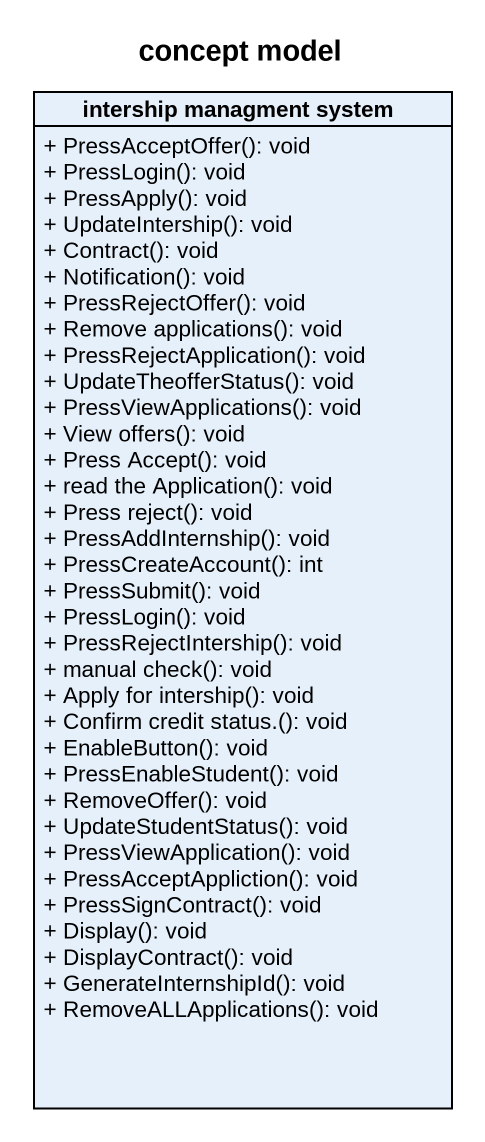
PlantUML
@startuml
title concept model
hide circle
hide empty members
skinparam classAttributeIconSize 0
class "intership managment system" as intership_managment_system {
  + PressAcceptOffer(): void
  + PressLogin(): void
  + PressApply(): void
  + UpdateIntership(): void
  + Contract(): void
  + Notification(): void
  + PressRejectOffer(): void
  + Remove applications(): void
  + PressRejectApplication(): void
  + UpdateTheofferStatus(): void
  + PressViewApplications(): void
  + View offers(): void
  + Press Accept(): void
  + read the Application(): void
  + Press reject(): void
  + PressAddInternship(): void
  + PressCreateAccount(): int
  + PressSubmit(): void
  + PressLogin(): void
  + PressRejectIntership(): void
  + manual check(): void
  + Apply for intership(): void
  + Confirm credit status.(): void
  + EnableButton(): void
  + PressEnableStudent(): void
  + RemoveOffer(): void
  + UpdateStudentStatus(): void
  + PressViewApplication(): void
  + PressAcceptAppliction(): void
  + PressSignContract(): void
  + Display(): void
  + DisplayContract(): void
  + GenerateInternshipId(): void
  + RemoveALLApplications(): void
}
@enduml
